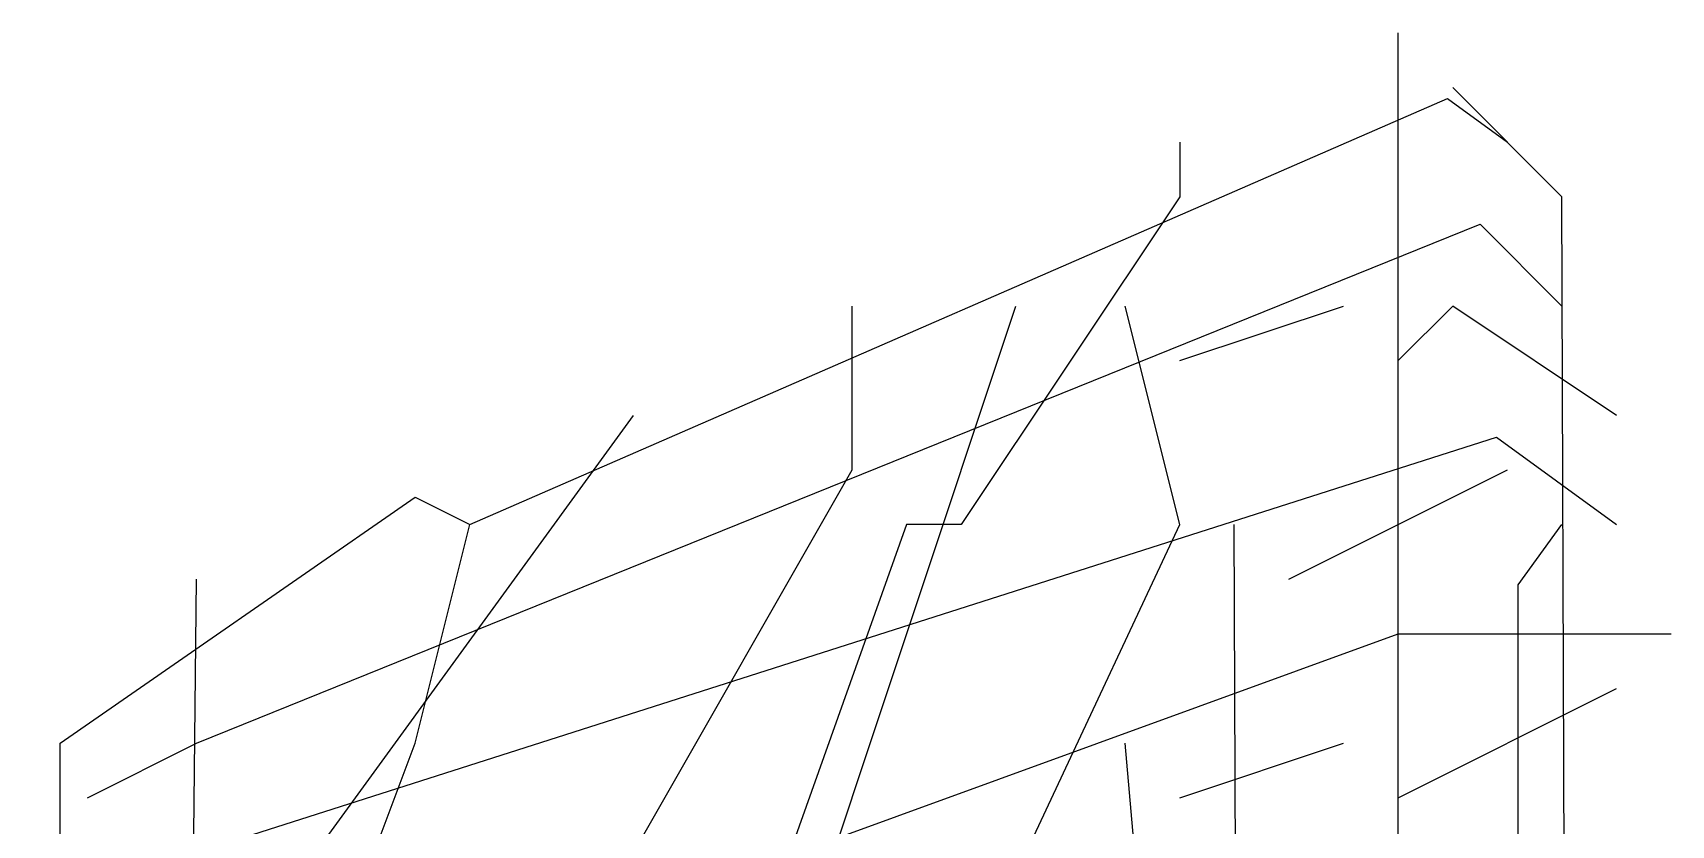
# Model space of a CAD drawing. Header units: inches. Extents: x -97096 to 280004, y -37912 to 97116.
# Drawn here: x 92686.8 to 92849, y 81309.5 to 81387.9 of the extents above; entities that cross this region are included whole.
import ezdxf

# ---------------------------------------------------------------- set-up
doc = ezdxf.new("R2010")
doc.units = ezdxf.units.IN
doc.header["$LTSCALE"] = 1000
doc.header["$MEASUREMENT"] = 0
doc.layers.add('GPS提资', color=1, linetype='Continuous')
doc.layers.add('TK', color=101, linetype='Continuous')

# ---------------------------------------------------------------- blocks, each defined once
blk = doc.blocks.new('A0-150')
at = {"layer": 'TK'}
for points in [[(167996.93, 117857.16), (167996.93, 119299.96)], [(167975.32, 119289.15), (167975.32, 119283.75), (167953.7, 119251.33), (167948.3, 119251.33), (167921.28, 119175.67), (167894.26, 119143.25), (167886.16, 118019.27), (167894.26, 117824.74), (167898.58, 117905.25), (167898.58, 117917.14), (167894.26, 118213.81), (167883.45, 118213.81), (167864.54, 119100.02), (167864.54, 119229.71), (167899.67, 119254.03), (167905.07, 119251.33), (168001.8, 119293.47), (168007.74, 119289.15)], [(168007.74, 117862.56), (168018.55, 117878.78), (168017.47, 117883.64), (168013.14, 119283.75), (168002.34, 119294.56)], [(167867.24, 119224.31), (167878.05, 119229.71), (168005.04, 119281.05), (168013.14, 119272.94)], [(167867.24, 119137.85), (167878.05, 119143.25), (167942.9, 119256.73), (167942.9, 119272.94)], [(167878.05, 119116.23), (167888.86, 119121.64), (167910.47, 119154.06), (167910.47, 119175.67), (167932.09, 119208.1), (167937.49, 119208.1), (167959.11, 119272.94)], [(167878.05, 119073), (167894.26, 119078.41), (167975.32, 119251.33), (167969.91, 119272.94)], [(167975.32, 119267.54), (167991.53, 119272.94)], [(168018.55, 119262.13), (168002.34, 119272.94), (167996.93, 119267.54)], [(167878.05, 119202.69), (167921.28, 119262.13)], [(167861.84, 119218.9), (167878.05, 119218.9), (168006.66, 119259.97), (168018.55, 119251.33)], [(167986.12, 119245.92), (168007.74, 119256.73)], [(167867.24, 119181.08), (167883.45, 119186.48), (167899.67, 119229.71), (167905.07, 119251.33)], [(167986.12, 117851.76), (167980.72, 119251.33)], [(168007.74, 117857.16), (168008.82, 119245.38), (168013.14, 119251.33)], [(167872.65, 118732.57), (167878.05, 119245.92)], [(167861.84, 119197.29), (167878.05, 119197.29), (167996.93, 119240.52), (168023.95, 119240.52)], [(167996.93, 119224.31), (168018.55, 119235.11)], [(167932.09, 117840.95), (167969.91, 117846.35), (167974.24, 119180.54), (167969.91, 119229.71)], [(167975.32, 119224.31), (167991.53, 119229.71)]]:
    blk.add_lwpolyline(points, dxfattribs=at)

msp = doc.modelspace()

# ---------------------------------------------------------------- block references
at = {"layer": 'GPS提资'}
msp.add_blockref('A0-150', (-75175, -37912.07), dxfattribs=at)

doc.saveas('drawing.dxf')
